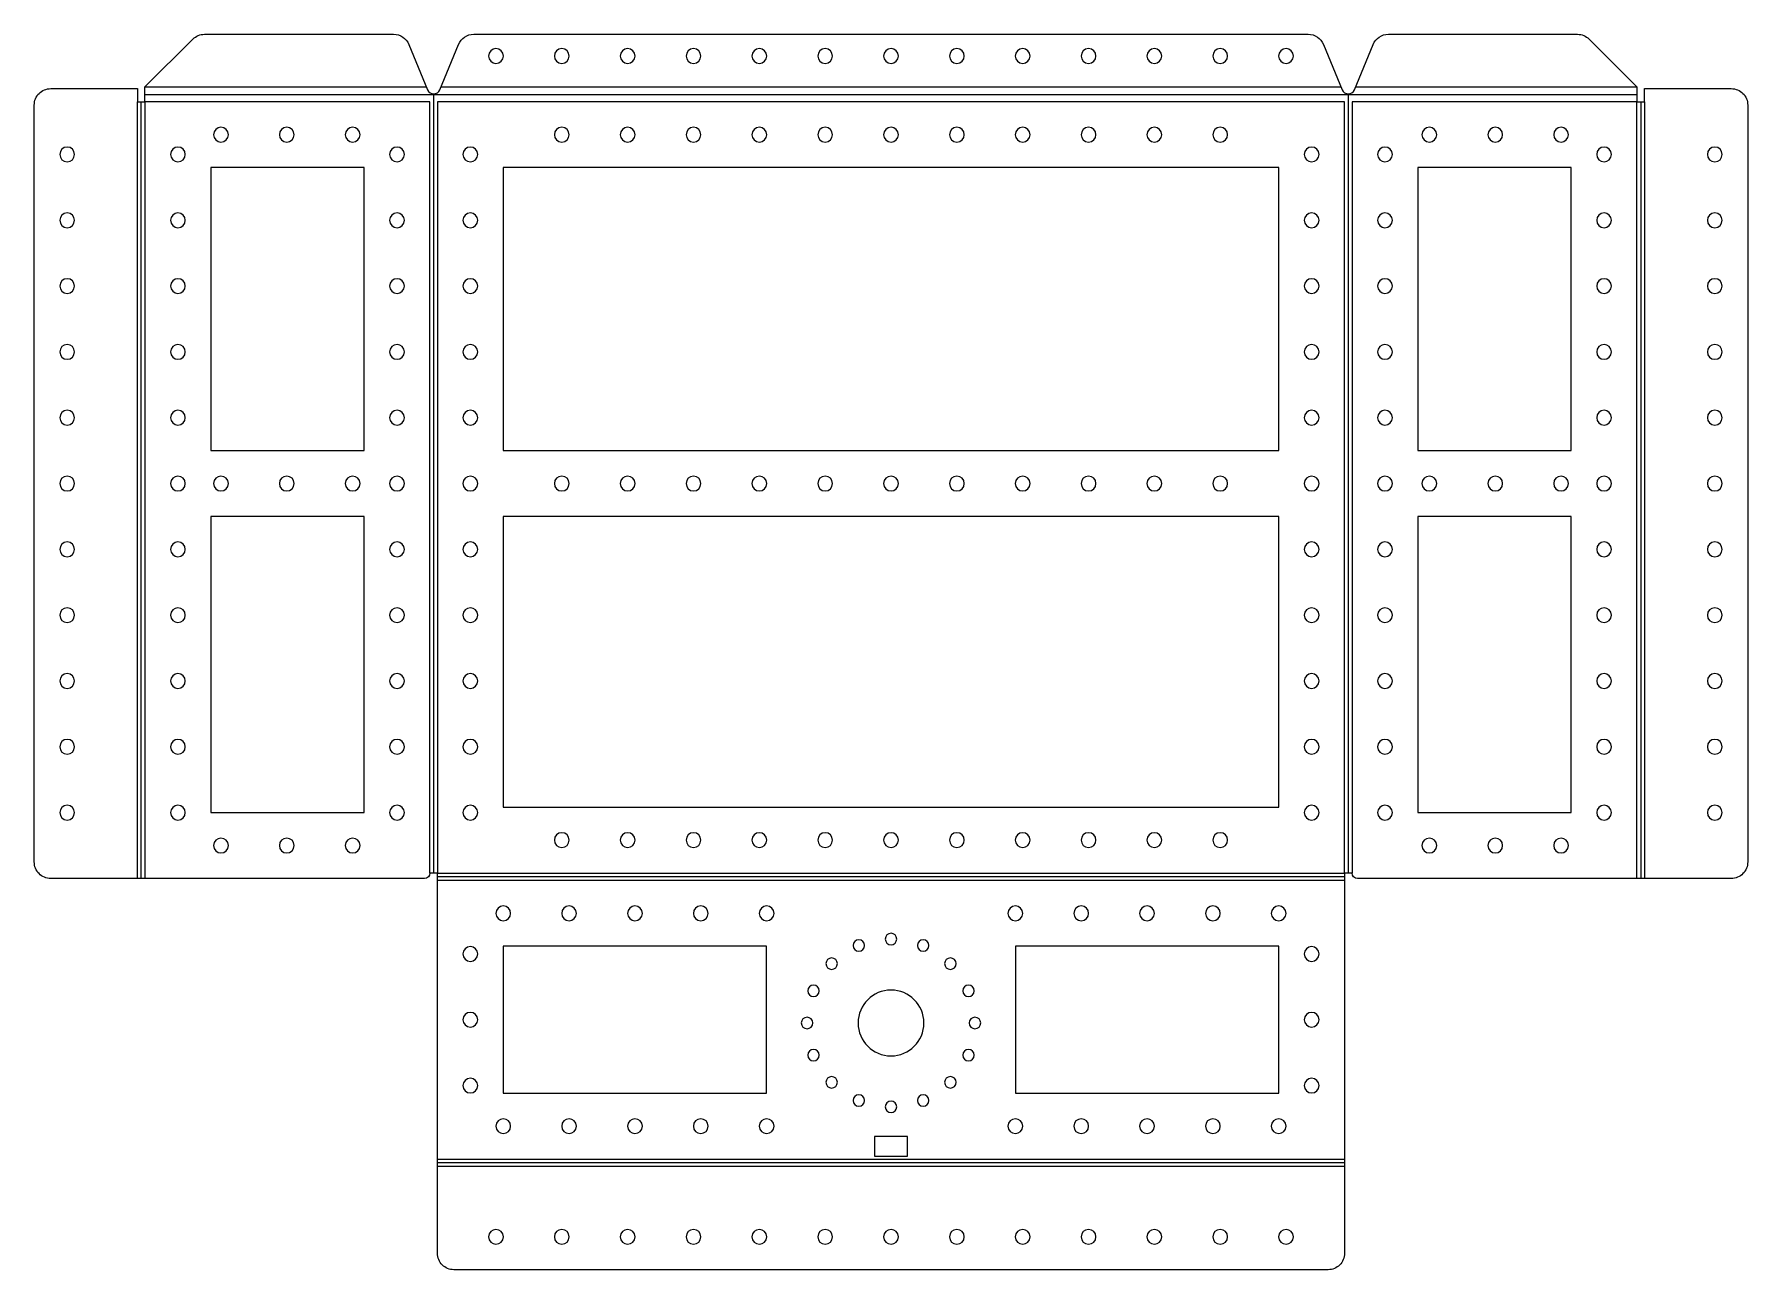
# Model space of a CAD drawing. Header units: millimetres. Extents: x -127 to 393, y 0 to 375.
import ezdxf

# ---------------------------------------------------------------- set-up
doc = ezdxf.new("R2010")
doc.units = ezdxf.units.MM

msp = doc.modelspace()

# ---------------------------------------------------------------- linework, layer by layer
at = {"layer": 'BEND'}
for p, q in [((-94.96, 118.9), (-94.96, 354.9)), ((-93.83, 357.16), (-6.13, 357.16)), ((-6.13, 120.55), (-6.13, 357.3)), ((-6.13, 357.16), (271.7, 357.16)), ((271.7, 357.3), (271.7, 120.55)), ((271.7, 357.16), (359.4, 357.16)), ((360.54, 354.9), (360.54, 118.9)), ((270.57, 119.42), (-5, 119.42)), ((270.57, 32.5), (-5, 32.5))]:
    msp.add_line(p, q, dxfattribs=at)
at = {"layer": 'BEND_EXTENT'}
for p, q in [((-93.83, 359.42), (-8.34, 359.42)), ((-3.92, 359.42), (269.49, 359.42)), ((273.92, 359.42), (359.4, 359.42)), ((-96.09, 118.9), (-96.09, 354.9)), ((-7.26, 354.9), (-93.83, 354.9)), ((-93.83, 354.9), (-93.83, 118.9)), ((-7.26, 120.55), (-7.26, 354.9)), ((359.4, 354.9), (272.84, 354.9)), ((272.84, 354.9), (272.84, 120.55)), ((359.4, 118.9), (359.4, 354.9)), ((361.67, 354.9), (361.67, 118.9)), ((270.57, 118.29), (-5, 118.29)), ((-5, 33.63), (270.57, 33.63)), ((270.57, 31.37), (-5, 31.37))]:
    msp.add_line(p, q, dxfattribs=at)
msp.add_lwpolyline([(270.57, 354.9), (-5, 354.9), (-5, 120.55), (270.57, 120.55)], close=True, dxfattribs=at)
at = {"layer": 'INTERIOR_PROFILES'}
for points in [[(-73.83, 334.9), (-73.83, 248.9), (-27.26, 248.9), (-27.26, 334.9)], [(15, 248.9), (250.57, 248.9), (250.57, 334.9), (15, 334.9)], [(339.4, 334.9), (292.84, 334.9), (292.84, 248.9), (339.4, 248.9)], [(-73.83, 228.9), (-73.83, 138.9), (-27.26, 138.9), (-27.26, 228.9)], [(250.57, 140.55), (250.57, 228.9), (15, 228.9), (15, 140.55)], [(339.4, 138.9), (339.4, 228.9), (292.84, 228.9), (292.84, 138.9)], [(95, 98.29), (15, 98.29), (15, 53.63), (95, 53.63)], [(250.57, 98.29), (170.57, 98.29), (170.57, 53.63), (250.57, 53.63)], [(127.79, 34.48), (137.79, 34.48), (137.79, 40.48), (127.79, 40.48)]]:
    msp.add_lwpolyline(points, close=True, dxfattribs=at)
at = {"layer": 'INTERIOR_PROFILES', "extrusion": (0, 0, -1)}
for centre, radius in [((-12.79, 368.81), 2.25), ((-32.79, 368.81), 2.25), ((-52.79, 368.81), 2.25), ((-72.79, 368.81), 2.25), ((-92.79, 368.81), 2.25), ((-112.79, 368.81), 2.25), ((-132.79, 368.81), 2.25), ((-152.79, 368.81), 2.25), ((-172.79, 368.81), 2.25), ((-192.79, 368.81), 2.25), ((-212.79, 368.81), 2.25), ((-232.79, 368.81), 2.25), ((-252.79, 368.81), 2.25), ((70.76, 344.9), 2.25), ((50.76, 344.9), 2.25), ((30.76, 344.9), 2.25), ((-32.79, 344.9), 2.25), ((-52.79, 344.9), 2.25), ((-72.79, 344.9), 2.25), ((-92.79, 344.9), 2.25), ((-112.79, 344.9), 2.25), ((-132.79, 344.9), 2.25), ((-152.79, 344.9), 2.25), ((-172.79, 344.9), 2.25), ((-192.79, 344.9), 2.25), ((-212.79, 344.9), 2.25), ((-232.79, 344.9), 2.25), ((-296.34, 344.9), 2.25), ((-316.34, 344.9), 2.25), ((-336.34, 344.9), 2.25), ((117.47, 338.9), 2.25), ((83.83, 338.9), 2.25), ((17.26, 338.9), 2.25), ((-5, 338.9), 2.25), ((-260.57, 338.9), 2.25), ((-282.84, 338.9), 2.25), ((-349.4, 338.9), 2.25), ((-383.04, 338.9), 2.25), ((117.47, 318.9), 2.25), ((83.83, 318.9), 2.25), ((17.26, 318.9), 2.25), ((-5, 318.9), 2.25), ((-260.57, 318.9), 2.25), ((-282.84, 318.9), 2.25), ((-349.4, 318.9), 2.25), ((-383.04, 318.9), 2.25), ((117.47, 298.9), 2.25), ((83.83, 298.9), 2.25), ((17.26, 298.9), 2.25), ((-5, 298.9), 2.25), ((-260.57, 298.9), 2.25), ((-282.84, 298.9), 2.25), ((-349.4, 298.9), 2.25), ((-383.04, 298.9), 2.25), ((117.47, 278.9), 2.25), ((83.83, 278.9), 2.25), ((17.26, 278.9), 2.25), ((-5, 278.9), 2.25), ((-260.57, 278.9), 2.25), ((-282.84, 278.9), 2.25), ((-349.4, 278.9), 2.25), ((-383.04, 278.9), 2.25), ((117.47, 258.9), 2.25), ((83.83, 258.9), 2.25), ((17.26, 258.9), 2.25), ((-5, 258.9), 2.25), ((-260.57, 258.9), 2.25), ((-282.84, 258.9), 2.25), ((-349.4, 258.9), 2.25), ((-383.04, 258.9), 2.25), ((117.47, 238.9), 2.25), ((83.83, 238.9), 2.25), ((70.76, 238.9), 2.25), ((50.76, 238.9), 2.25), ((30.76, 238.9), 2.25), ((17.26, 238.9), 2.25), ((-5, 238.9), 2.25), ((-32.79, 238.9), 2.25), ((-52.79, 238.9), 2.25), ((-72.79, 238.9), 2.25), ((-92.79, 238.9), 2.25), ((-112.79, 238.9), 2.25), ((-132.79, 238.9), 2.25), ((-152.79, 238.9), 2.25), ((-172.79, 238.9), 2.25), ((-192.79, 238.9), 2.25), ((-212.79, 238.9), 2.25), ((-232.79, 238.9), 2.25), ((-260.57, 238.9), 2.25), ((-282.84, 238.9), 2.25), ((-296.34, 238.9), 2.25), ((-316.34, 238.9), 2.25), ((-336.34, 238.9), 2.25), ((-349.4, 238.9), 2.25), ((-383.04, 238.9), 2.25), ((117.47, 218.9), 2.25), ((83.83, 218.9), 2.25), ((17.26, 218.9), 2.25), ((-5, 218.9), 2.25), ((-260.57, 218.9), 2.25), ((-282.84, 218.9), 2.25), ((-349.4, 218.9), 2.25), ((-383.04, 218.9), 2.25), ((117.47, 198.9), 2.25), ((83.83, 198.9), 2.25), ((17.26, 198.9), 2.25), ((-5, 198.9), 2.25), ((-260.57, 198.9), 2.25), ((-282.84, 198.9), 2.25), ((-349.4, 198.9), 2.25), ((-383.04, 198.9), 2.25), ((117.47, 178.9), 2.25), ((83.83, 178.9), 2.25), ((17.26, 178.9), 2.25), ((-5, 178.9), 2.25), ((-260.57, 178.9), 2.25), ((-282.84, 178.9), 2.25), ((-349.4, 178.9), 2.25), ((-383.04, 178.9), 2.25), ((117.47, 158.9), 2.25), ((83.83, 158.9), 2.25), ((17.26, 158.9), 2.25), ((-5, 158.9), 2.25), ((-260.57, 158.9), 2.25), ((-282.84, 158.9), 2.25), ((-349.4, 158.9), 2.25), ((-383.04, 158.9), 2.25), ((117.47, 138.9), 2.25), ((83.83, 138.9), 2.25), ((17.26, 138.9), 2.25), ((-5, 138.9), 2.25), ((-260.57, 138.9), 2.25), ((-282.84, 138.9), 2.25), ((-349.4, 138.9), 2.25), ((-383.04, 138.9), 2.25), ((70.76, 128.9), 2.25), ((50.76, 128.9), 2.25), ((30.76, 128.9), 2.25), ((-32.79, 130.55), 2.25), ((-52.79, 130.55), 2.25), ((-72.79, 130.55), 2.25), ((-92.79, 130.55), 2.25), ((-112.79, 130.55), 2.25), ((-132.79, 130.55), 2.25), ((-152.79, 130.55), 2.25), ((-172.79, 130.55), 2.25), ((-192.79, 130.55), 2.25), ((-212.79, 130.55), 2.25), ((-232.79, 130.55), 2.25), ((-296.34, 128.9), 2.25), ((-316.34, 128.9), 2.25), ((-336.34, 128.9), 2.25), ((-15, 108.29), 2.25), ((-35, 108.29), 2.25), ((-55, 108.29), 2.25), ((-75, 108.29), 2.25), ((-95, 108.29), 2.25), ((-170.57, 108.29), 2.25), ((-190.57, 108.29), 2.25), ((-210.57, 108.29), 2.25), ((-230.57, 108.29), 2.25), ((-250.57, 108.29), 2.25), ((-123.03, 98.54), 1.75), ((-132.79, 100.48), 1.75), ((-142.55, 98.54), 1.75), ((-5, 95.96), 2.25), ((-114.76, 93.01), 1.75), ((-150.82, 93.01), 1.75), ((-260.57, 95.96), 2.25), ((-109.23, 84.74), 1.75), ((-132.79, 74.98), 10), ((-156.35, 84.74), 1.75), ((-5, 75.96), 2.25), ((-260.57, 75.96), 2.25), ((-107.29, 74.98), 1.75), ((-158.29, 74.98), 1.75), ((-109.23, 65.22), 1.75), ((-156.35, 65.22), 1.75), ((-5, 55.96), 2.25), ((-114.76, 56.95), 1.75), ((-150.82, 56.95), 1.75), ((-260.57, 55.96), 2.25), ((-123.03, 51.42), 1.75), ((-142.55, 51.42), 1.75), ((-132.79, 49.48), 1.75), ((-15, 43.63), 2.25), ((-35, 43.63), 2.25), ((-55, 43.63), 2.25), ((-75, 43.63), 2.25), ((-95, 43.63), 2.25), ((-170.57, 43.63), 2.25), ((-190.57, 43.63), 2.25), ((-210.57, 43.63), 2.25), ((-230.57, 43.63), 2.25), ((-250.57, 43.63), 2.25), ((-12.79, 10), 2.25), ((-32.79, 10), 2.25), ((-52.79, 10), 2.25), ((-72.79, 10), 2.25), ((-92.79, 10), 2.25), ((-112.79, 10), 2.25), ((-132.79, 10), 2.25), ((-152.79, 10), 2.25), ((-172.79, 10), 2.25), ((-192.79, 10), 2.25), ((-212.79, 10), 2.25), ((-232.79, 10), 2.25), ((-252.79, 10), 2.25)]:
    msp.add_circle(centre, radius, dxfattribs=at)
at = {"layer": 'OUTER_PROFILES'}
msp.add_lwpolyline([(344.87, 373.96), (359.4, 359.42), (359.4, 354.9), (361.67, 354.9), (361.67, 358.9), (388.04, 358.9, -0.414214), (393.04, 353.9), (393.04, 123.9, -0.414214), (388.04, 118.9), (274.49, 118.9, -0.414188), (272.84, 120.55), (270.57, 120.55), (270.57, 5, -0.414214), (265.57, 0), (0, 0, -0.414214), (-5, 5), (-5, 120.55), (-7.26, 120.55, -0.414188), (-8.92, 118.9), (-122.47, 118.9, -0.414214), (-127.47, 123.9), (-127.47, 353.9, -0.414214), (-122.47, 358.9), (-96.09, 358.9), (-96.09, 354.9), (-93.83, 354.9), (-93.83, 359.42), (-79.3, 373.96, -0.198912), (-75.76, 375.42), (-18.31, 375.42, -0.303347), (-13.69, 372.33), (-7.98, 358.54, 0.668179), (-4.28, 358.54), (1.43, 372.33, -0.303347), (6.05, 375.42), (259.52, 375.42, -0.303347), (264.14, 372.33), (269.86, 358.54, 0.668179), (273.55, 358.54), (279.27, 372.33, -0.303347), (283.89, 375.42), (341.33, 375.42, -0.198912)], format="xyb", close=True, dxfattribs=at)

doc.saveas('drawing.dxf')
